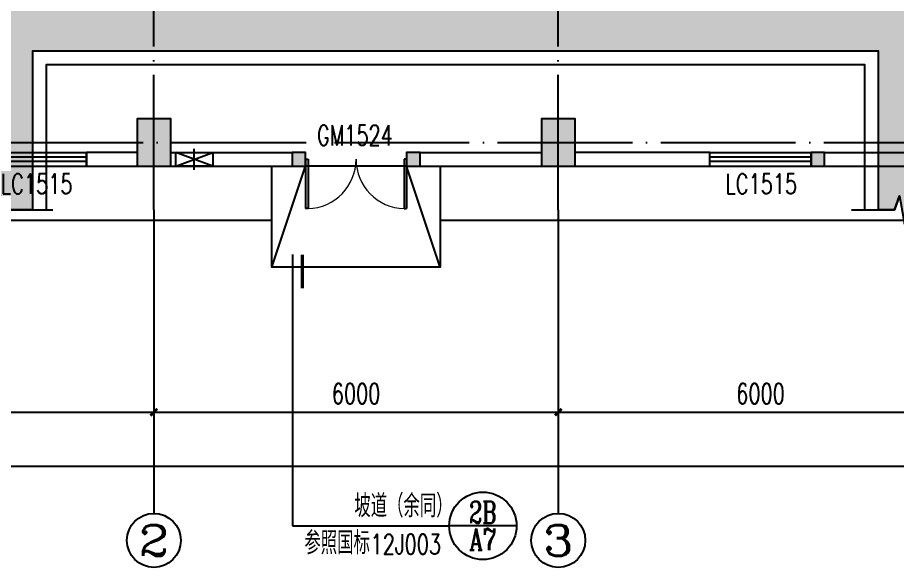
# Model space of a CAD drawing. Extents: x 93518 to 937116, y -359949 to 58022.
# Drawn here: x 699833 to 712886, y -111744 to -103595 of the extents above; entities that cross this region are included whole.
import ezdxf
from ezdxf.enums import TextEntityAlignment as Align

# ---------------------------------------------------------------- set-up
doc = ezdxf.new("R2010")
doc.units = 0
doc.header["$LTSCALE"] = 1000
doc.header["$MEASUREMENT"] = 0
doc.linetypes.add('DOTE', pattern=[2.42, 2, -0.2, 0.02, -0.2])
doc.layers.get('0').update_dxf_attribs({"color": 8, "linetype": 'CONTINUOUS'})
doc.layers.get('Defpoints').update_dxf_attribs({"color": 8, "linetype": 'CONTINUOUS'})
for name, color, linetype in [('AXIS', 8, 'CONTINUOUS'), ('AXIS_TEXT', 8, 'CONTINUOUS'), ('COLUMN', 8, 'CONTINUOUS'), ('DIM_IDEN', 8, 'CONTINUOUS'), ('DIM_SYMB', 8, 'CONTINUOUS'), ('DOTE', 8, 'DOTE'), ('G沟道', 8, 'CONTINUOUS'), ('PUB_HATCH', 8, 'CONTINUOUS'), ('STAIR', 8, 'CONTINUOUS'), ('WALL', 8, 'CONTINUOUS'), ('WINDOW', 8, 'CONTINUOUS'), ('WINDOW_TEXT', 8, 'CONTINUOUS'), ('排水', 8, 'CONTINUOUS'), ('设备层', 8, 'CONTINUOUS')]:
    doc.layers.add(name, color=color, linetype=linetype)
doc.styles.add('_TCH_AXIS', font='complex.shx', dxfattribs={"bigfont": 'GBCBIG.shx'})
doc.styles.add('_TCH_DIM', font='simplex.shx', dxfattribs={"bigfont": 'gbcbig.shx'})
doc.styles.add('_TCH_DIM_T3', font='simplex.shx', dxfattribs={"width": 0.705882, "bigfont": 'gbcbig.shx'})
doc.styles.add('_TCH_LABEL', font='COMPLEX', dxfattribs={"bigfont": 'GBCBIG'})
doc.styles.add('_TCH_WINDOW', font='simplex.shx', dxfattribs={"bigfont": 'gbcbig.shx'})
doc.styles.add('COMPLEX', font='geditxt.shx', dxfattribs={"bigfont": 'hztxt1.shx'})
doc.dimstyles.new('_TCH_ARCH&&100', dxfattribs={"dimtxt": 297.5, "dimasz": 100, "dimexe": 250, "dimexo": 300, "dimgap": 126.25, "dimtad": 1, "dimdec": 0, "dimzin": 0, "dimdsep": 46, "dimtxsty": '_TCH_DIM_T3', "dimblk": 'ARCHTICK', "dimcen": 0.09, "dimclrt": 7, "dimazin": 2, "dimtfac": 1, "dimtdec": 0, "dimtix": 1, "dimtmove": 2, "dimatfit": 3, "dimfxl": 0, "dimtolj": 1, "dimtzin": 0, "dimarcsym": 0})

# ---------------------------------------------------------------- blocks, each defined once
blk = doc.blocks.new('A$C795878E5')
h = blk.add_hatch()
h.set_pattern_fill('DOTS', color=8, scale=50, style=0)
h.set_pattern_definition([(0, (-119771.15, -29854.8), (39.6875, 79.375), [0, -79.375])])
h.paths.add_polyline_path([(4861, 728), (4861, 10378), (18311, 10378), (18311, 11878), (19111, 11878), (19111, 11178), (20761, 11178), (20761, 3478), (20061, 3478), (20061, 10478), (19211, 10478), (19211, 2305), (19111, 2132), (19111, 728), (18773, 728), (18699, 518), (18625, 938), (18548, 728), (18311, 728), (18311, 3078), (5761, 3078), (5761, 728), (5423, 728), (5349, 518), (5275, 938), (5198, 728)])
edge = h.paths.add_edge_path(flags=16)
edge.add_line((8511, 3778), (5761, 3778))
edge.add_line((5761, 3778), (5761, 9678))
edge.add_line((5761, 9678), (8511, 9678))
edge.add_line((8511, 9678), (8511, 8028))
edge.add_line((8511, 8028), (9261, 8028))
edge.add_line((9261, 8028), (9261, 9478))
edge.add_line((9261, 9478), (9461, 9478))
edge.add_line((9461, 9478), (9461, 8028))
edge.add_line((9461, 8028), (10061, 8028))
edge.add_line((10061, 8028), (10061, 9478))
edge.add_line((10061, 9478), (10261, 9478))
edge.add_line((10261, 9478), (10261, 8028))
edge.add_line((10261, 8028), (10861, 8028))
edge.add_line((10861, 8028), (10861, 9478))
edge.add_line((10861, 9478), (11061, 9478))
edge.add_line((11061, 9478), (11061, 8028))
edge.add_line((11061, 8028), (11661, 8028))
edge.add_line((11661, 8028), (11661, 9478))
edge.add_line((11661, 9478), (11861, 9478))
edge.add_line((11861, 9478), (11861, 8028))
edge.add_line((11861, 8028), (12461, 8028))
edge.add_line((12461, 8028), (12461, 9478))
edge.add_line((12461, 9478), (12661, 9478))
edge.add_line((12661, 9478), (12661, 8028))
edge.add_line((12661, 8028), (13261, 8028))
edge.add_line((13261, 8028), (13261, 9478))
edge.add_line((13261, 9478), (13461, 9478))
edge.add_line((13461, 9478), (13461, 8028))
edge.add_line((13461, 8028), (14061, 8028))
edge.add_line((14061, 8028), (14061, 9478))
edge.add_line((14061, 9478), (14261, 9478))
edge.add_line((14261, 9478), (14261, 8028))
edge.add_line((14261, 8028), (14861, 8028))
edge.add_line((14861, 8028), (14861, 9478))
edge.add_line((14861, 9478), (15061, 9478))
edge.add_line((15061, 9478), (15061, 8028))
edge.add_line((15061, 8028), (15661, 8028))
edge.add_line((15661, 8028), (15661, 9478))
edge.add_line((15661, 9478), (15861, 9478))
edge.add_line((15861, 9478), (15861, 8028))
edge.add_line((15861, 8028), (16461, 8028))
edge.add_line((16461, 8028), (16461, 9478))
edge.add_line((16461, 9478), (16661, 9478))
edge.add_line((16661, 9478), (16661, 8028))
edge.add_line((16661, 8028), (17261, 8028))
edge.add_line((17261, 8028), (17261, 9478))
edge.add_line((17261, 9478), (17461, 9478))
edge.add_line((17461, 9478), (17461, 8028))
edge.add_line((17461, 8028), (18011, 8028))
edge.add_line((18011, 8028), (18011, 9478))
edge.add_line((18011, 9478), (18311, 9478))
edge.add_line((18311, 9478), (18311, 3978))
edge.add_line((18311, 3978), (18011, 3978))
edge.add_line((18011, 3978), (18011, 5428))
edge.add_line((18011, 5428), (17461, 5428))
edge.add_line((17461, 5428), (17461, 3978))
edge.add_line((17461, 3978), (17261, 3978))
edge.add_line((17261, 3978), (17261, 5428))
edge.add_line((17261, 5428), (16661, 5428))
edge.add_line((16661, 5428), (16661, 3978))
edge.add_line((16661, 3978), (16461, 3978))
edge.add_line((16461, 3978), (16461, 5428))
edge.add_line((16461, 5428), (15861, 5428))
edge.add_line((15861, 5428), (15861, 3978))
edge.add_line((15861, 3978), (15661, 3978))
edge.add_line((15661, 3978), (15661, 5428))
edge.add_line((15661, 5428), (15061, 5428))
edge.add_line((15061, 5428), (15061, 3978))
edge.add_line((15061, 3978), (14861, 3978))
edge.add_line((14861, 3978), (14861, 5428))
edge.add_line((14861, 5428), (14261, 5428))
edge.add_line((14261, 5428), (14261, 3978))
edge.add_line((14261, 3978), (14061, 3978))
edge.add_line((14061, 3978), (14061, 5428))
edge.add_line((14061, 5428), (13461, 5428))
edge.add_line((13461, 5428), (13461, 3978))
edge.add_line((13461, 3978), (13261, 3978))
edge.add_line((13261, 3978), (13261, 5428))
edge.add_line((13261, 5428), (12661, 5428))
edge.add_line((12661, 5428), (12661, 3978))
edge.add_line((12661, 3978), (12461, 3978))
edge.add_line((12461, 3978), (12461, 5428))
edge.add_line((12461, 5428), (11861, 5428))
edge.add_line((11861, 5428), (11861, 3978))
edge.add_line((11861, 3978), (11661, 3978))
edge.add_line((11661, 3978), (11661, 5428))
edge.add_line((11661, 5428), (11061, 5428))
edge.add_line((11061, 5428), (11061, 3978))
edge.add_line((11061, 3978), (10861, 3978))
edge.add_line((10861, 3978), (10861, 5428))
edge.add_line((10861, 5428), (10261, 5428))
edge.add_line((10261, 5428), (10261, 3978))
edge.add_line((10261, 3978), (10061, 3978))
edge.add_line((10061, 3978), (10061, 5428))
edge.add_line((10061, 5428), (9461, 5428))
edge.add_line((9461, 5428), (9461, 3978))
edge.add_line((9461, 3978), (9261, 3978))
edge.add_line((9261, 3978), (9261, 5428))
edge.add_line((9261, 5428), (8511, 5428))
edge.add_line((8511, 5428), (8511, 3778))
at = {"layer": 'DIM_SYMB'}
for points in [[(4561, 728), (5198, 728), (5275, 938), (5349, 518), (5423, 728), (6061, 728)], [(17911, 728), (18548, 728), (18625, 938), (18699, 518), (18773, 728), (19411, 728)]]:
    blk.add_lwpolyline(points, dxfattribs=at)
at = {"layer": 'G沟道'}
blk.add_lwpolyline([(18625, 938), (18548, 728), (18311, 728), (18311, 3078), (5761, 3078), (5761, 728), (5423, 728)], dxfattribs=at)
at = {"layer": 'G沟道', "color": 8}
blk.add_lwpolyline([(18111, 728), (18111, 2878), (5961, 2878), (5961, 728)], dxfattribs=at)
blk = doc.blocks.new('_ArchTick')
at = {"color": 0, "linetype": 'ByBlock', "const_width": 0.4}
blk.add_lwpolyline([(-0.5, -0.5), (0.5, 0.5)], dxfattribs=at)
blk = doc.blocks.new('*D822')
at = {"layer": 'AXIS', "color": 0, "lineweight": -2, "transparency": 16777216}
for p, q in [((695855, -106744), (695855, -109694)), ((701855, -106744), (701855, -109694)), ((695855, -109444), (701855, -109444))]:
    blk.add_line(p, q, dxfattribs=at)
at = {"layer": 'Defpoints', "color": 0, "transparency": 16777216}
for p in [(695855, -106444), (701855, -106444), (701855, -109444)]:
    blk.add_point(p, dxfattribs=at)
at = {"layer": 'AXIS', "color": 0, "lineweight": -2, "transparency": 16777216, "xscale": 100, "yscale": 100, "zscale": 100, "rotation": 180}
blk.add_blockref('_ArchTick', (695855, -109444), dxfattribs=at)
at = {"layer": 'AXIS', "color": 0, "lineweight": -2, "transparency": 16777216, "xscale": 100, "yscale": 100, "zscale": 100}
blk.add_blockref('_ArchTick', (701855, -109444), dxfattribs=at)
at = {"layer": 'AXIS', "color": 7, "transparency": 16777216, "insert": (698855, -109169), "char_height": 297.5, "attachment_point": 5, "style": '_TCH_DIM_T3'}
blk.add_mtext('\\A1;6000', dxfattribs=at)
blk = doc.blocks.new('*D823')
at = {"layer": 'AXIS', "color": 0, "lineweight": -2, "transparency": 16777216}
for p, q in [((701855, -106744), (701855, -109694)), ((707855, -106744), (707855, -109694)), ((701855, -109444), (707855, -109444))]:
    blk.add_line(p, q, dxfattribs=at)
at = {"layer": 'Defpoints', "color": 0, "transparency": 16777216}
for p in [(701855, -106444), (707855, -106444), (707855, -109444)]:
    blk.add_point(p, dxfattribs=at)
at = {"layer": 'AXIS', "color": 0, "lineweight": -2, "transparency": 16777216, "xscale": 100, "yscale": 100, "zscale": 100, "rotation": 180}
blk.add_blockref('_ArchTick', (701855, -109444), dxfattribs=at)
at = {"layer": 'AXIS', "color": 0, "lineweight": -2, "transparency": 16777216, "xscale": 100, "yscale": 100, "zscale": 100}
blk.add_blockref('_ArchTick', (707855, -109444), dxfattribs=at)
at = {"layer": 'AXIS', "color": 7, "transparency": 16777216, "insert": (704855, -109169), "char_height": 297.5, "attachment_point": 5, "style": '_TCH_DIM_T3'}
blk.add_mtext('\\A1;6000', dxfattribs=at)
blk = doc.blocks.new('*D824')
at = {"layer": 'AXIS', "color": 0, "lineweight": -2, "transparency": 16777216}
for p, q in [((707855, -106744), (707855, -109694)), ((713855, -106744), (713855, -109694)), ((707855, -109444), (713855, -109444))]:
    blk.add_line(p, q, dxfattribs=at)
at = {"layer": 'Defpoints', "color": 0, "transparency": 16777216}
for p in [(707855, -106444), (713855, -106444), (713855, -109444)]:
    blk.add_point(p, dxfattribs=at)
at = {"layer": 'AXIS', "color": 0, "lineweight": -2, "transparency": 16777216, "xscale": 100, "yscale": 100, "zscale": 100, "rotation": 180}
blk.add_blockref('_ArchTick', (707855, -109444), dxfattribs=at)
at = {"layer": 'AXIS', "color": 0, "lineweight": -2, "transparency": 16777216, "xscale": 100, "yscale": 100, "zscale": 100}
blk.add_blockref('_ArchTick', (713855, -109444), dxfattribs=at)
at = {"layer": 'AXIS', "color": 7, "transparency": 16777216, "insert": (710855, -109169), "char_height": 297.5, "attachment_point": 5, "style": '_TCH_DIM_T3'}
blk.add_mtext('\\A1;6000', dxfattribs=at)
blk = doc.blocks.new('*D832')
at = {"layer": 'AXIS', "color": 0, "lineweight": -2, "transparency": 16777216}
for p, q in [((695855, -106744), (695855, -110494)), ((757855, -106744), (757855, -110494)), ((695855, -110244), (757855, -110244))]:
    blk.add_line(p, q, dxfattribs=at)
at = {"layer": 'Defpoints', "color": 0, "transparency": 16777216}
for p in [(695855, -106444), (757855, -106444), (757855, -110244)]:
    blk.add_point(p, dxfattribs=at)
at = {"layer": 'AXIS', "color": 0, "lineweight": -2, "transparency": 16777216, "xscale": 100, "yscale": 100, "zscale": 100, "rotation": 180}
blk.add_blockref('_ArchTick', (695855, -110244), dxfattribs=at)
at = {"layer": 'AXIS', "color": 0, "lineweight": -2, "transparency": 16777216, "xscale": 100, "yscale": 100, "zscale": 100}
blk.add_blockref('_ArchTick', (757855, -110244), dxfattribs=at)
at = {"layer": 'AXIS', "color": 7, "transparency": 16777216, "insert": (726855, -109969), "char_height": 297.5, "attachment_point": 5, "style": '_TCH_DIM_T3'}
blk.add_mtext('\\A1;62000', dxfattribs=at)
blk = doc.blocks.new('_AXISO')
blk.add_circle((0, 0), 0.5)
at = {"layer": 'AXIS_TEXT', "style": 'COMPLEX', "width": 1.041667}
blk.add_attdef('A', text='', height=0.56, dxfattribs=at).set_placement((-0.25, -0.28), (0.25, -0.28), align=Align.FIT)
blk = doc.blocks.new('_FZH')
blk.add_lwpolyline([(-0.5, -0.5), (0.5, -0.5), (0.5, 0.5), (-0.5, 0.5)], close=True)
at = {"layer": 'PUB_HATCH'}
blk.add_solid([(-0.5, -0.5), (0.5, -0.5), (-0.5, 0.5), (0.5, 0.5)], dxfattribs=at)
blk = doc.blocks.new('$DorLib2D$00000002')
for p, q in [((-0.5, 0), (-0.5, 0.4875)), ((-0.475, 0.4875), (-0.5, 0.4875)), ((-0.475, 0), (-0.475, 0.4875)), ((0.475, 0), (0.475, 0.4875)), ((0.475, 0.4875), (0.5, 0.4875)), ((0.5, 0), (0.5, 0.4875)), ((-0.5, 0), (-0.475, 0)), ((0.5, 0), (0.475, 0))]:
    blk.add_line(p, q)
at = {"lineweight": 13}
for centre, start, end in [((-0.4875, 0), 0, 88.53072), ((0.4875, 0), 91.46928, 180)]:
    blk.add_arc(centre, 0.4875, start, end, dxfattribs=at)
blk = doc.blocks.new('$TCHSYS$WIN2D')
for p, q in [((-0.5, 0.5), (0.5, 0.5)), ((-0.5, 0.5), (-0.5, -0.5)), ((0.5, 0.5), (0.5, -0.5)), ((0.5, 0.1667), (-0.5, 0.1667)), ((0.5, -0.1667), (-0.5, -0.1667)), ((-0.5, -0.5), (0.5, -0.5))]:
    blk.add_line(p, q)

msp = doc.modelspace()

# ---------------------------------------------------------------- linework, layer by layer
for p, q in [((702179.8, -105794.5), (702729.4, -105594.5)), ((702729.4, -105794.5), (702179.8, -105594.5)), ((702454.6, -105849.4), (702454.6, -105539.6))]:
    msp.add_line(p, q)
msp.add_lwpolyline([(702179.8, -105594.5), (702729.4, -105594.5), (702729.4, -105794.5), (702179.8, -105794.5), (702179.8, -105594.5)])
at = {"layer": 'AXIS'}
for p, q in [((701854.6, -106444.5), (701854.6, -110944.5)), ((707854.6, -106444.5), (707854.6, -110944.5))]:
    msp.add_line(p, q, dxfattribs=at)
at = {"layer": 'DIM_IDEN'}
for p, q in [((703909, -107107.9), (703909, -111128.6)), ((703909, -111128.6), (706235.8, -111128.6)), ((707235.8, -111128.6), (706235.8, -111128.6))]:
    msp.add_line(p, q, dxfattribs=at)
at = {"layer": 'DIM_IDEN', "const_width": 50}
msp.add_lwpolyline([(704059, -107107.9), (704059, -107607.9)], dxfattribs=at)
at = {"layer": 'DIM_IDEN'}
msp.add_circle((706735.8, -111128.6), 500, dxfattribs=at)
at = {"layer": 'DOTE'}
for p, q in [((701854.6, -106444.5), (701854.6, -72444.5)), ((707854.6, -106444.5), (707854.6, -72444.5)), ((694854.6, -105444.5), (758854.6, -105444.5))]:
    msp.add_line(p, q, dxfattribs=at)
at = {"layer": 'STAIR', "color": 2}
for p, q in [((703604.6, -107294.5), (704104.6, -105794.5)), ((706104.6, -107294.5), (705604.6, -105794.5))]:
    msp.add_line(p, q, dxfattribs=at)
msp.add_lwpolyline([(706104.6, -105794.5), (706104.6, -107294.5), (703604.6, -107294.5), (703604.6, -105794.5)], dxfattribs=at)
at = {"layer": 'WALL'}
for p, q in [((701604.6, -105594.5), (700854.6, -105594.5)), ((700854.6, -105594.5), (700854.6, -105794.5)), ((702104.6, -105594.5), (703904.6, -105594.5)), ((705804.6, -105594.5), (707604.6, -105594.5)), ((710105, -105594.5), (708104.6, -105594.5)), ((710105, -105794.5), (710105, -105594.5)), ((711805, -105594.5), (713604.6, -105594.5)), ((700854.6, -105794.5), (701604.6, -105794.5)), ((702104.6, -105794.5), (703904.6, -105794.5)), ((705804.6, -105794.5), (707604.6, -105794.5)), ((708104.6, -105794.5), (710105, -105794.5)), ((711805, -105794.5), (713604.6, -105794.5))]:
    msp.add_line(p, q, dxfattribs=at)
at = {"layer": 'WINDOW'}
msp.add_line((705604.6, -105794.5), (704104.6, -105794.5), dxfattribs=at)
at = {"layer": '排水'}
for p, q in [((698679.6, -106594.9), (703604.6, -106595.4)), ((706104.6, -106595.6), (719854.6, -106597.1))]:
    msp.add_line(p, q, dxfattribs=at)

# ---------------------------------------------------------------- block references
at = {"layer": 'AXIS'}
ref = msp.add_blockref('_AXISO', (701854.6, -111344.5), dxfattribs=dict(at, xscale=800, yscale=800, zscale=800))
ref.add_attrib('A', '2', dxfattribs={"layer": 'AXIS_TEXT', "height": 452.5, "style": '_TCH_AXIS', "width": 1.5}).set_placement((701628.4, -111570.8), (702080.9, -111570.8), align=Align.FIT)
ref = msp.add_blockref('_AXISO', (707854.6, -111344.5), dxfattribs=dict(at, xscale=800, yscale=800, zscale=800))
ref.add_attrib('A', '3', dxfattribs={"layer": 'AXIS_TEXT', "height": 452.5, "style": '_TCH_AXIS', "width": 1.5}).set_placement((707628.4, -111570.8), (708080.9, -111570.8), align=Align.FIT)
at = {"layer": 'COLUMN'}
for p, xscale, yscale, zscale in [((701854.6, -105444.5), 500, 700, 700), ((707854.6, -105444.5), 500, 700, 700), ((704004.6, -105694.5), 200, 200, 200), ((705704.6, -105694.5), 200, 200, 200), ((711705, -105694.5), 200, 200, 200)]:
    msp.add_blockref('_FZH', p, dxfattribs=dict(at, xscale=xscale, yscale=yscale, zscale=zscale))
at = {"layer": 'WINDOW'}
ref = msp.add_blockref('$DorLib2D$00000002', (704854.6, -105694.5), dxfattribs=dict(at, xscale=-1500, yscale=-1500, zscale=-1500))
ref.add_attrib('A', 'GM1524', (704274.6, -105488.2), dxfattribs={"layer": 'WINDOW_TEXT', "height": 297.5, "style": '_TCH_WINDOW', "width": 0.705882})
ref = msp.add_blockref('$TCHSYS$WIN2D', (700104.6, -105694.5), dxfattribs=dict(at, xscale=1500, yscale=-200, zscale=1500))
ref.add_attrib('A', 'LC1515', (699584.6, -106207.5), dxfattribs={"layer": 'WINDOW_TEXT', "height": 297.5, "style": '_TCH_WINDOW', "width": 0.705882})
ref = msp.add_blockref('$TCHSYS$WIN2D', (710855, -105694.5), dxfattribs=dict(at, xscale=1500, yscale=-200, zscale=1500))
ref.add_attrib('A', 'LC1515', (710335, -106207.5), dxfattribs={"layer": 'WINDOW_TEXT', "height": 297.5, "style": '_TCH_WINDOW', "width": 0.705882})
at = {"layer": '设备层'}
msp.add_blockref('A$C795878E5', (694293.7, -107172.5), dxfattribs=at)

# ---------------------------------------------------------------- texts
at = {"layer": 'DIM_IDEN', "color": 7, "style": '_TCH_DIM'}
for s, p in [('坡道（余同）', (704828.7, -111001.3)), ('参照国标', (704087.8, -111550.1))]:
    msp.add_text(s, height=337.59, dxfattribs=at).set_placement(p)
at = {"layer": 'DIM_IDEN', "color": 7, "style": '_TCH_LABEL'}
for s, width, p, p2 in [('2B', 0.709459, (706534.6, -111088.4), (706937.1, -111088.4)), ('A7', 0.75, (706534.6, -111490.8), (706937.1, -111490.8))]:
    msp.add_text(s, height=321.99, dxfattribs=dict(at, width=width)).set_placement(p, p2, align=Align.FIT)
at = {"layer": 'DIM_IDEN', "color": 7, "style": '_TCH_DIM', "width": 0.705882}
msp.add_text('12J003', height=297.5, dxfattribs=at).set_placement((705070.8, -111550.1))

# ---------------------------------------------------------------- dimensions: what is measured, and where the dimension line sits
at = {"layer": 'AXIS'}
for p1, p2, distance, picture, middle in [((695854.6, -106444.5), (701854.6, -106444.5), -3000, '*D822', (698854.6, -109169.5)), ((695854.6, -106444.5), (757854.6, -106444.5), -3800, '*D832', (726854.6, -109969.5)), ((701854.6, -106444.5), (707854.6, -106444.5), -3000, '*D823', (704854.6, -109169.5)), ((707854.6, -106444.5), (713854.6, -106444.5), -3000, '*D824', (710854.6, -109169.5))]:
    dim = msp.add_aligned_dim(p1=p1, p2=p2, distance=distance, dimstyle='_TCH_ARCH&&100', dxfattribs=at)
    dim.commit()
    dim.dimension.update_dxf_attribs({"geometry": picture, "text_midpoint": middle})

doc.saveas('drawing.dxf')
